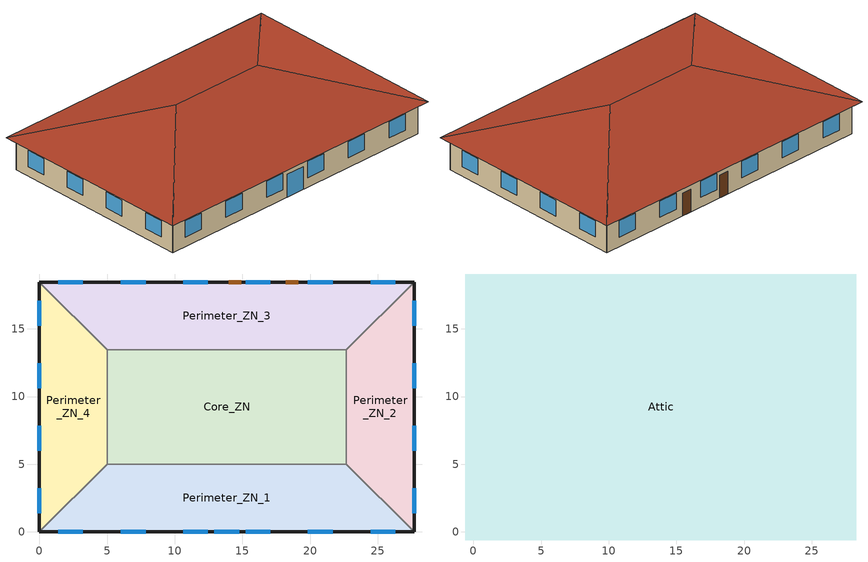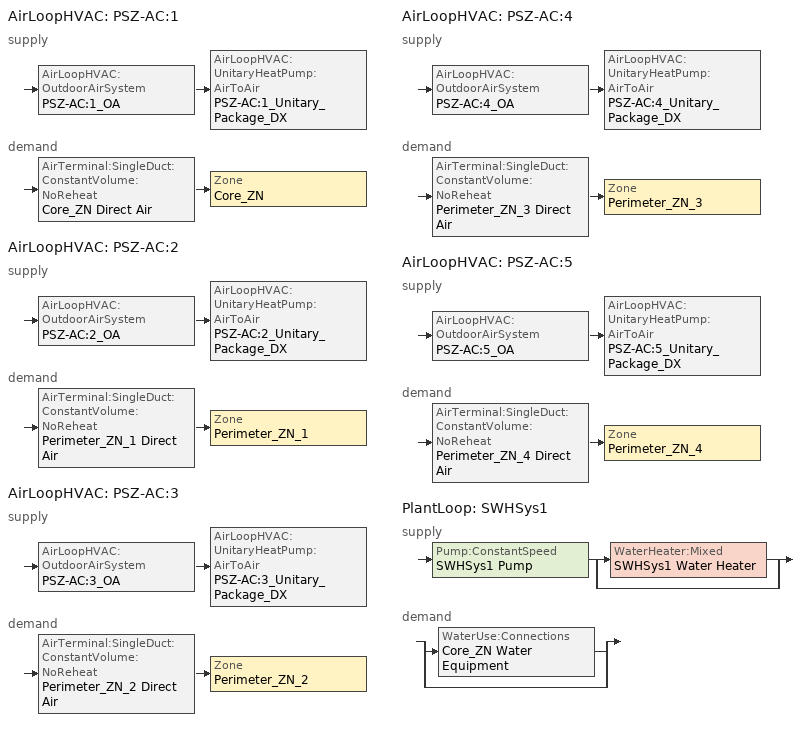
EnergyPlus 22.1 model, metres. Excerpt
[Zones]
Core_ZN
 floor adiabatic (Core_ZN_floor_Ffactor): 5,13.46 22.69,13.46 22.69,5 5,5 z0
 wall to Perimeter_ZN_1 (int_wall): 5,5 22.69,5 z0:3.05
 wall to Perimeter_ZN_2 (int_wall): 22.69,5 22.69,13.46 z0:3.05
 wall to Perimeter_ZN_3 (int_wall): 22.69,13.46 5,13.46 z0:3.05
 wall to Perimeter_ZN_4 (int_wall): 5,13.46 5,5 z0:3.05
Perimeter_ZN_1
 floor ground (Perimeter_ZN_1_floor_Ffactor): 27.69,0 0,0 5,5 22.69,5 z0
 wall outside (nonres_ext_wall_grd): 0,0 27.69,0 z0:3.05
 wall to Perimeter_ZN_4 (int_wall): 5,5 0,0 z0:3.05
 wall to Perimeter_ZN_2 (int_wall): 27.69,0 22.69,5 z0:3.05
 window (Window_U_0.363_SHGC_South_0.378): 1.39,0 3.22,0 / 6.01,0 7.84,0 / 10.62,0 12.45,0 / 15.24,0 17.07,0 / 19.85,0 21.68,0 / 24.47,0 26.3,0 z0.9:2.42; 12.93,0 14.76,0 z0:2.13
Perimeter_ZN_2
 floor ground (Perimeter_ZN_2_floor_Ffactor): 22.69,13.46 27.69,18.46 27.69,0 22.69,5 z0
 wall outside (nonres_ext_wall_grd): 27.69,0 27.69,18.46 z0:3.05
 wall to Perimeter_ZN_3 (int_wall): 27.69,18.46 22.69,13.46 z0:3.05
 window (Window_U_0.363_SHGC_East_0.378): 27.69,15.24 27.69,17.07 / 27.69,10.62 27.69,12.45 / 27.69,6.01 27.69,7.84 / 27.69,1.39 27.69,3.22 z0.9:2.42
Perimeter_ZN_3
 floor ground (Perimeter_ZN_3_floor_Ffactor): 5,13.46 0,18.46 27.69,18.46 22.69,13.46 z0
 wall outside (nonres_ext_wall_grd): 27.69,18.46 0,18.46 z0:3.05
 wall to Perimeter_ZN_4 (int_wall): 0,18.46 5,13.46 z0:3.05
 window (Window_U_0.363_SHGC_North_0.378): 26.3,18.46 24.47,18.46 / 21.68,18.46 19.85,18.46 / 17.07,18.46 15.24,18.46 / 12.45,18.46 10.62,18.46 / 7.84,18.46 6.01,18.46 / 3.22,18.46 1.39,18.46 z0.9:2.42
 door (Swinging Door_con): 14.91,18.46 14,18.46 / 19.13,18.46 18.22,18.46 z0:2.13
Perimeter_ZN_4
 floor ground (Perimeter_ZN_4_floor_Ffactor): 5,5 0,0 0,18.46 5,13.46 z0
 wall outside (nonres_ext_wall_grd): 0,18.46 0,0 z0:3.05
 window (Window_U_0.363_SHGC_West_0.378): 0,3.22 0,1.39 / 0,7.84 0,6.01 / 0,12.45 0,10.62 / 0,17.07 0,15.24 z0.9:2.42
Attic
 floor outside (ext_soffit_floor): -0.6,19.06 0,18.46 0,0 -0.6,-0.6 z3.05; 0,0 27.69,0 28.29,-0.6 -0.6,-0.6 z3.05; 28.29,19.06 28.29,-0.6 27.69,0 27.69,18.46 z3.05; -0.6,19.06 28.29,19.06 27.69,18.46 0,18.46 z3.05
 floor to Perimeter_ZN_1 (nonres_roof_floor): 0,0 5,5 22.69,5 27.69,0 z3.05
 floor to Perimeter_ZN_4 (nonres_roof_floor): 5,13.46 5,5 0,0 0,18.46 z3.05
 floor to Perimeter_ZN_2 (nonres_roof_floor): 22.69,5 22.69,13.46 27.69,18.46 27.69,0 z3.05
 floor to Core_ZN (nonres_roof_floor): 5,13.46 22.69,13.46 22.69,5 5,5 z3.05
 floor to Perimeter_ZN_3 (nonres_roof_floor): 0,18.46 27.69,18.46 22.69,13.46 5,13.46 z3.05
 roof outside (AtticRoofDeck): 28.29,19.06,3.05 -0.6,19.06,3.05 9.23,9.23,6.33 18.46,9.23,6.33; -0.6,19.06,3.05 -0.6,-0.6,3.05 9.23,9.23,6.33; 28.29,-0.6,3.05 28.29,19.06,3.05 18.46,9.23,6.33; -0.6,-0.6,3.05 28.29,-0.6,3.05 18.46,9.23,6.33 9.23,9.23,6.33
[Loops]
AirLoopHVAC 'PSZ-AC:1'
 supply: AirLoopHVAC:OutdoorAirSystem 'PSZ-AC:1_OA' > AirLoopHVAC:UnitaryHeatPump:AirToAir 'PSZ-AC:1_Unitary_Package_DX'
 demand: AirTerminal:SingleDuct:ConstantVolume:NoReheat 'Core_ZN Direct Air' > Zone 'Core_ZN'
AirLoopHVAC 'PSZ-AC:2'
 supply: AirLoopHVAC:OutdoorAirSystem 'PSZ-AC:2_OA' > AirLoopHVAC:UnitaryHeatPump:AirToAir 'PSZ-AC:2_Unitary_Package_DX'
 demand: AirTerminal:SingleDuct:ConstantVolume:NoReheat 'Perimeter_ZN_1 Direct Air' > Zone 'Perimeter_ZN_1'
AirLoopHVAC 'PSZ-AC:3'
 supply: AirLoopHVAC:OutdoorAirSystem 'PSZ-AC:3_OA' > AirLoopHVAC:UnitaryHeatPump:AirToAir 'PSZ-AC:3_Unitary_Package_DX'
 demand: AirTerminal:SingleDuct:ConstantVolume:NoReheat 'Perimeter_ZN_2 Direct Air' > Zone 'Perimeter_ZN_2'
AirLoopHVAC 'PSZ-AC:4'
 supply: AirLoopHVAC:OutdoorAirSystem 'PSZ-AC:4_OA' > AirLoopHVAC:UnitaryHeatPump:AirToAir 'PSZ-AC:4_Unitary_Package_DX'
 demand: AirTerminal:SingleDuct:ConstantVolume:NoReheat 'Perimeter_ZN_3 Direct Air' > Zone 'Perimeter_ZN_3'
AirLoopHVAC 'PSZ-AC:5'
 supply: AirLoopHVAC:OutdoorAirSystem 'PSZ-AC:5_OA' > AirLoopHVAC:UnitaryHeatPump:AirToAir 'PSZ-AC:5_Unitary_Package_DX'
 demand: AirTerminal:SingleDuct:ConstantVolume:NoReheat 'Perimeter_ZN_4 Direct Air' > Zone 'Perimeter_ZN_4'
PlantLoop 'SWHSys1'
 supply: Pump:ConstantSpeed 'SWHSys1 Pump' > split
  | WaterHeater:Mixed 'SWHSys1 Water Heater'
  | bypass
 demand: split
  | WaterUse:Connections 'Core_ZN Water Equipment'
  | bypass
[Building]
OfficeSmall: North Axis=0; Terrain=City; Loads Convergence Tolerance Value=0.04; Temperature Convergence Tolerance Value=0.2; Solar Distribution=FullExterior; Maximum Number of Warmup Days=25; Minimum Number of Warmup Days=6
[Site:Location]
Denver-Aurora-Buckley.AFB_CO_USA WMO=724695: Latitude=39.72; Longitude=-104.75; Time Zone=-7; Elevation=1726
[SizingPeriod:DesignDay] Day of Month=21; DryBulb Temperature Range Modifier Type=DefaultMultipliers; Humidity Condition Type=Wetbulb; Barometric Pressure=82237; Rain Indicator=No; Snow Indicator=No; Daylight Saving Time Indicator=No
Name | Month | Day Type | Maximum DryBulb Temperature | Daily DryBulb Temperature Range | Wetbulb or DewPoint at Maximum DryBulb | Wind Speed | Wind Direction | Solar Model Indicator | Sky Clearness | ASHRAE Clear Sky Optical Depth for Beam Irradiance taub | ASHRAE Clear Sky Optical Depth for Diffuse Irradiance taud
Denver-Aurora-Buckley.AFB_CO_USA Ann Htg 99.6% Condns DB | 12 | WinterDesignDay | -17.9 | 0 | -17.9 | 2.5 | 180 | ASHRAEClearSky | 0
Denver-Aurora-Buckley.AFB_CO_USA Ann Clg .4% Condns DB=>MWB | 7 | SummerDesignDay | 33.9 | 14.8 | 15 | 3.6 | 30 | ASHRAETau |  | 0.423 | 2.02
[Site:GroundTemperature:FCfactorMethod]
January Ground Temperature=7.1; February Ground Temperature=3; March Ground Temperature=-1; April Ground Temperature=0.8; May Ground Temperature=-0.2; June Ground Temperature=4.8; July Ground Temperature=6.1; August Ground Temperature=13.7; September Ground Temperature=22.2; October Ground Temperature=22.7; November Ground Temperature=21.7; December Ground Temperature=18.5
[Site:WaterMainsTemperature]
Calculation Method=Correlation; Annual Average Outdoor Air Temperature=9.95; Maximum Difference In Monthly Average Outdoor Air Temperatures=23.7
[Material]
Name | Roughness | Thickness | Conductivity | Density | Specific Heat | Thermal Absorptance | Solar Absorptance | Visible Absorptance
Std Wood 6inch | MediumSmooth | 0.15 | 0.12 | 540 | 1210 | 0.9 | 0.7 | 0.7
F07 25mm stucco | Smooth | 0.0254 | 0.72 | 1856 | 840 | 0.9 | 0.7 | 0.7
F12 Asphalt shingles | VeryRough | 0.0032 | 0.04 | 1120 | 1260 | 0.9 | 0.7
G01 13mm gypsum board | Smooth | 0.0127 | 0.16 | 800 | 1090 | 0.9 | 0.7 | 0.5
G01 16mm gypsum board | MediumSmooth | 0.0159 | 0.16 | 800 | 1090
G02 16mm plywood | Smooth | 0.0159 | 0.12 | 544 | 1210
[Material:NoMass] Thermal Absorptance=0.9; Solar Absorptance=0.7; Visible Absorptance=0.7
Name | Roughness | Thermal Resistance
Opaque Door panel_con | MediumRough | 0.475973
Nonres_Roof_Insulation | MediumSmooth | 8.09839
Nonres_Exterior_Wall_Insulation_grd | MediumSmooth | 2.00451
[WindowMaterial:SimpleGlazingSystem] UFactor=2.06121; Solar Heat Gain Coefficient=0.378; Visible Transmittance=0.4158
Glazing Layer East; Glazing Layer South; Glazing Layer West; Glazing Layer North
[Construction]
Swinging Door_con: Opaque Door panel_con
InteriorFurnishings: Std Wood 6inch
AtticRoofDeck: F12 Asphalt shingles, G02 16mm plywood
int_wall: G01 13mm gypsum board, G01 13mm gypsum board
ext_soffit_floor: G02 16mm plywood
nonres_roof_floor: G01 16mm gypsum board, Nonres_Roof_Insulation
nonres_ext_wall_grd: F07 25mm stucco, G01 16mm gypsum board, Nonres_Exterior_Wall_Insulation_grd, G01 16mm gypsum board
Window_U_0.363_SHGC_East_0.378: Glazing Layer East
Window_U_0.363_SHGC_South_0.378: Glazing Layer South
Window_U_0.363_SHGC_West_0.378: Glazing Layer West
Window_U_0.363_SHGC_North_0.378: Glazing Layer North
[Construction:FfactorGroundFloor] FFactor=0.90012
Name | Area | PerimeterExposed
Core_ZN_floor_Ffactor | 149.657 | 0
Perimeter_ZN_1_floor_Ffactor; Perimeter_ZN_3_floor_Ffactor | 113.45 | 27.69
Perimeter_ZN_2_floor_Ffactor; Perimeter_ZN_4_floor_Ffactor | 67.3 | 18.46
[Zone] Type=1; Multiplier=1; Ceiling Height=autocalculate; Volume=autocalculate; Floor Area=autocalculate
Name | Part of Total Floor Area
Core_ZN; Perimeter_ZN_1; Perimeter_ZN_2; Perimeter_ZN_3; Perimeter_ZN_4 | Yes
Attic | No
[InternalMass] Construction=InteriorFurnishings
Name | Zone or ZoneList | Surface Area
Core_ZN_InternalMass_1 | Core_ZN | 299.3148
Perimeter_ZN_1_InternalMass_1 | Perimeter_ZN_1 | 226.9
Perimeter_ZN_2_InternalMass_1 | Perimeter_ZN_2 | 134.6
Perimeter_ZN_3_InternalMass_1 | Perimeter_ZN_3 | 226.9
Perimeter_ZN_4_InternalMass_1 | Perimeter_ZN_4 | 134.6
[People] Number of People Calculation Method=Area/Person; Floor Area per Person=18.5806; Fraction Radiant=0.3; Sensible Heat Fraction=AUTOCALCULATE; Activity Level Schedule=ACTIVITY_SCH; Enable ASHRAE 55 Comfort Warnings=No; Mean Radiant Temperature Calculation Type=ZoneAveraged
Name | Zone or ZoneList or Space or SpaceList | Number of People Schedule
Core_ZN | Core_ZN | BLDG_OCC_SCH_wo_SB
Perimeter_ZN_1 | Perimeter_ZN_1 | BLDG_OCC_SCH_wo_SB
Perimeter_ZN_2 | Perimeter_ZN_2 | BLDG_OCC_SCH_w_SB
Perimeter_ZN_3 | Perimeter_ZN_3 | BLDG_OCC_SCH_wo_SB
Perimeter_ZN_4 | Perimeter_ZN_4 | BLDG_OCC_SCH_wo_SB
[Lights] Schedule=ltg_sch_office; Design Level Calculation Method=Watts/Area; Watts per Zone Floor Area=6.181254; Return Air Fraction=0; Fraction Radiant=0.7; Fraction Visible=0.2; Fraction Replaceable=1; EndUse Subcategory=LightsWired; Return Air Fraction Calculated from Plenum Temperature=No
Name | Zone or ZoneList or Space or SpaceList
Core_ZN_Lights | Core_ZN
Perimeter_ZN_1_Lights | Perimeter_ZN_1
Perimeter_ZN_2_Lights | Perimeter_ZN_2
Perimeter_ZN_3_Lights | Perimeter_ZN_3
Perimeter_ZN_4_Lights | Perimeter_ZN_4
[ElectricEquipment] Schedule=BLDG_EQUIP_SCH; Design Level Calculation Method=Watts/Area; Watts per Zone Floor Area=6.78; EndUse Subcategory=MiscPlug
Name | Zone or ZoneList or Space or SpaceList
Core_ZN_MiscPlug_Equip | Core_ZN
Perimeter_ZN_1_MiscPlug_Equip | Perimeter_ZN_1
Perimeter_ZN_2_MiscPlug_Equip | Perimeter_ZN_2
Perimeter_ZN_3_MiscPlug_Equip | Perimeter_ZN_3
Perimeter_ZN_4_MiscPlug_Equip | Perimeter_ZN_4
[Daylighting:Controls] Daylighting Method=SplitFlux; Availability Schedule=DaylightAvailSch; Lighting Control Type=Continuousoff; Minimum Input Power Fraction for Continuous or ContinuousOff Dimming Control=0.2; Minimum Light Output Fraction for Continuous or ContinuousOff Dimming Control=0.2; Number of Stepped Control Steps=3; Probability Lighting will be Reset When Needed in Manual Stepped Control=1; Maximum Allowable Discomfort Glare Index=22; Fraction of Lights Controlled by Reference Point 1=0.2399; Illuminance Setpoint at Reference Point 1=377; Fraction of Lights Controlled by Reference Point 2=0.0302; Illuminance Setpoint at Reference Point 2=377
Name | Zone or Space | Glare Calculation Daylighting Reference Point | Glare Calculation Azimuth Angle of View Direction Clockwise from Zone yAxis | Daylighting Reference Point 1 | Daylighting Reference Point 2
Perimeter_ZN_1_DaylCtrl | Perimeter_ZN_1 | Perimeter_ZN_1_DaylRefPt1 | 180 | Perimeter_ZN_1_DaylRefPt1 | Perimeter_ZN_1_DaylRefPt2
Perimeter_ZN_2_DaylCtrl | Perimeter_ZN_2 | Perimeter_ZN_2_DaylRefPt1 | 90 | Perimeter_ZN_2_DaylRefPt1 | Perimeter_ZN_2_DaylRefPt2
Perimeter_ZN_3_DaylCtrl | Perimeter_ZN_3 | Perimeter_ZN_3_DaylRefPt1 | 0 | Perimeter_ZN_3_DaylRefPt1 | Perimeter_ZN_3_DaylRefPt2
Perimeter_ZN_4_DaylCtrl | Perimeter_ZN_4 | Perimeter_ZN_4_DaylRefPt1 | 270 | Perimeter_ZN_4_DaylRefPt1 | Perimeter_ZN_4_DaylRefPt2
[ZoneInfiltration:DesignFlowRate] Temperature Term Coefficient=0; Velocity Squared Term Coefficient=0
Name | Zone or ZoneList | Schedule | Design Flow Rate Calculation Method | Design Flow Rate | Flow per Exterior Surface Area | Constant Term Coefficient | Velocity Term Coefficient
Perimeter_ZN_1_Infiltration | Perimeter_ZN_1 | INFIL_QUARTER_ON_SCH | Flow/ExteriorWallArea | 0 | 0.00019935 | 0 | 0.224
Perimeter_ZN_1_Door_Infiltration | Perimeter_ZN_1 | INFIL_Door_Opening_SCH | Flow/Zone | 0.0764554 |  | 1 | 0
Perimeter_ZN_2_Infiltration | Perimeter_ZN_2 | INFIL_QUARTER_ON_SCH | Flow/ExteriorWallArea | 0 | 0.00019935 | 0 | 0.224
Perimeter_ZN_3_Infiltration | Perimeter_ZN_3 | INFIL_QUARTER_ON_SCH | Flow/ExteriorWallArea | 0 | 0.00019935 | 0 | 0.224
Perimeter_ZN_4_Infiltration | Perimeter_ZN_4 | INFIL_QUARTER_ON_SCH | Flow/ExteriorWallArea | 0 | 0.00019935 | 0 | 0.224
Attic_Infiltration | Attic | ALWAYS_ON | Flow/Zone | 0.2001 |  | 1 | 0
[Exterior:Lights] Control Option=AstronomicalClock; EndUse Subcategory=General
Name | Schedule | Design Level
Exterior_Lights_a | Exterior_lighting_schedule_a | 88.49
Exterior_Lights_b | Exterior_lighting_schedule_b_2016 | 144.07
Exterior_Lights_c | Exterior_lighting_schedule_c_2016 | 514.92
[DesignSpecification:OutdoorAir] Outdoor Air Method=Flow/Area; Outdoor Air Flow per Zone Floor Area=0.0004318
SZ DSOA Core_ZN; SZ DSOA Perimeter_ZN_1; SZ DSOA Perimeter_ZN_2; SZ DSOA Perimeter_ZN_3; SZ DSOA Perimeter_ZN_4
[DesignSpecification:ZoneAirDistribution]
CM DSZAD Building: Zone Air Distribution Effectiveness in Cooling Mode=1; Zone Air Distribution Effectiveness in Heating Mode=1
[Sizing:Zone] Zone Cooling Design Supply Air Temperature Input Method=SupplyAirTemperature; Zone Cooling Design Supply Air Temperature=12.8; Zone Heating Design Supply Air Temperature Input Method=SupplyAirTemperature; Zone Heating Design Supply Air Temperature=40; Zone Cooling Design Supply Air Humidity Ratio=0.0085; Zone Heating Design Supply Air Humidity Ratio=0.008; Cooling Design Air Flow Method=DesignDay; Cooling Design Air Flow Rate=0; Cooling Minimum Air Flow Fraction=0; Heating Design Air Flow Method=DesignDay; Heating Design Air Flow Rate=0
Name | Design Specification Outdoor Air Object
Core_ZN | SZ DSOA Core_ZN
Perimeter_ZN_1 | SZ DSOA Perimeter_ZN_1
Perimeter_ZN_2 | SZ DSOA Perimeter_ZN_2
Perimeter_ZN_3 | SZ DSOA Perimeter_ZN_3
Perimeter_ZN_4 | SZ DSOA Perimeter_ZN_4
[Sizing:System] Type of Load to Size On=Sensible; Design Outdoor Air Flow Rate=AUTOSIZE; Central Heating Maximum System Air Flow Ratio=1; Preheat Design Temperature=7; Preheat Design Humidity Ratio=0.008; Precool Design Temperature=12.8; Precool Design Humidity Ratio=0.008; Central Cooling Design Supply Air Temperature=12.8; Central Heating Design Supply Air Temperature=40; Type of Zone Sum to Use=NonCoincident; 100 Outdoor Air in Cooling=No; 100 Outdoor Air in Heating=No; Central Cooling Design Supply Air Humidity Ratio=0.0085; Central Heating Design Supply Air Humidity Ratio=0.008; Cooling Supply Air Flow Rate Method=DesignDay; Cooling Supply Air Flow Rate=0; Heating Supply Air Flow Rate Method=DesignDay; Heating Supply Air Flow Rate=0; System Outdoor Air Method=ZoneSum; Zone Maximum Outdoor Air Fraction=1; Cooling Design Capacity Method=CoolingDesignCapacity; Cooling Design Capacity=autosize; Heating Design Capacity Method=HeatingDesignCapacity; Heating Design Capacity=autosize; Central Cooling Capacity Control Method=OnOff
PSZ-AC:1; PSZ-AC:2; PSZ-AC:3; PSZ-AC:4; PSZ-AC:5
[Sizing:Plant]
SWHSys1: Loop Type=Heating; Design Loop Exit Temperature=48.89; Loop Design Temperature Difference=5
[ZoneControl:Thermostat] Control Type Schedule=Dual Zone Control Type Sched
Name | Zone or ZoneList | Control 1
Core_ZN Thermostat | Core_ZN | Core_ZN Dual SP Control
Perimeter_ZN_1 Thermostat | Perimeter_ZN_1 | Perimeter_ZN_1 Dual SP Control
Perimeter_ZN_2 Thermostat | Perimeter_ZN_2 | Perimeter_ZN_2 Dual SP Control
Perimeter_ZN_3 Thermostat | Perimeter_ZN_3 | Perimeter_ZN_3 Dual SP Control
Perimeter_ZN_4 Thermostat | Perimeter_ZN_4 | Perimeter_ZN_4 Dual SP Control
[ThermostatSetpoint:DualSetpoint]
Name | Heating Setpoint Temperature Schedule | Cooling Setpoint Temperature Schedule
Core_ZN Dual SP Control; Perimeter_ZN_1 Dual SP Control; Perimeter_ZN_3 Dual SP Control; Perimeter_ZN_4 Dual SP Control | HTGSETP_SCH_NO_OPTIMUM | CLGSETP_SCH_NO_OPTIMUM
Perimeter_ZN_2 Dual SP Control | HTGSETP_SCH_NO_OPTIMUM_w_SB | CLGSETP_SCH_NO_OPTIMUM_w_SB
[AirTerminal:SingleDuct:ConstantVolume:NoReheat] Availability Schedule=Always_On; Maximum Air Flow Rate=AUTOSIZE
Core_ZN Direct Air; Perimeter_ZN_1 Direct Air; Perimeter_ZN_2 Direct Air; Perimeter_ZN_3 Direct Air; Perimeter_ZN_4 Direct Air
[Zone equipment]
Core_ZN: Core_ZN Direct Air
Perimeter_ZN_1: Perimeter_ZN_1 Direct Air
Perimeter_ZN_2: Perimeter_ZN_2 Direct Air
Perimeter_ZN_3: Perimeter_ZN_3 Direct Air
Perimeter_ZN_4: Perimeter_ZN_4 Direct Air
[Fan:OnOff] Availability Schedule=HVACOperationSchd; Fan Total Efficiency=0.55575; Pressure Rise=622.5; Maximum Flow Rate=autosize; Motor Efficiency=0.855; Motor In Airstream Fraction=1; EndUse Subcategory=General
PSZ-AC:1 Fan; PSZ-AC:2 Fan; PSZ-AC:3 Fan; PSZ-AC:4 Fan; PSZ-AC:5 Fan
[Coil:Cooling:DX:SingleSpeed] Availability Schedule=Always_On; Gross Rated Total Cooling Capacity=AUTOSIZE; Gross Rated Sensible Heat Ratio=AUTOSIZE; Gross Rated Cooling COP=4.32299; Rated Air Flow Rate=AUTOSIZE; Total Cooling Capacity Function of Temperature Curve=SmDXalt_CapFT; Total Cooling Capacity Function of Flow Fraction Curve=SmDXalt_CapFF; Energy Input Ratio Function of Temperature Curve=SmDXalt_EIRFT; Energy Input Ratio Function of Flow Fraction Curve=SmDXalt_EIRFF; Part Load Fraction Correlation Curve=SmDXalt_PLR
PSZ-AC:1 HP Cooling Coil; PSZ-AC:2 HP Cooling Coil; PSZ-AC:3 HP Cooling Coil; PSZ-AC:4 HP Cooling Coil; PSZ-AC:5 HP Cooling Coil
[Coil:Heating:Fuel] Availability Schedule=Always_On; Fuel Type=NaturalGas; Burner Efficiency=0.84; Nominal Capacity=autosize
PSZ-AC:1_SuppHeatCoil; PSZ-AC:2_SuppHeatCoil; PSZ-AC:3_SuppHeatCoil; PSZ-AC:4_SuppHeatCoil; PSZ-AC:5_SuppHeatCoil
[Coil:Heating:DX:SingleSpeed] Availability Schedule=Always_On; Gross Rated Heating Capacity=AUTOSIZE; Gross Rated Heating COP=3.52716; Rated Air Flow Rate=AUTOSIZE; Heating Capacity Function of Temperature Curve=HPACHeatCapFT; Heating Capacity Function of Flow Fraction Curve=HPACHeatCapFF; Energy Input Ratio Function of Temperature Curve=HPACHeatEIRFT; Energy Input Ratio Function of Flow Fraction Curve=HPACHeatEIRFF; Part Load Fraction Correlation Curve=HPACHeatPLFFPLR; Defrost Energy Input Ratio Function of Temperature Curve=HPACDefrostCAPFT; Minimum Outdoor DryBulb Temperature for Compressor Operation=-12.2; Maximum Outdoor DryBulb Temperature for Defrost Operation=1.67; Crankcase Heater Capacity=50; Maximum Outdoor DryBulb Temperature for Crankcase Heater Operation=4.4; Defrost Strategy=ReverseCycle; Defrost Control=OnDemand; Resistive Defrost Heater Capacity=AUTOSIZE
PSZ-AC:1 Heating Coil; PSZ-AC:2 Heating Coil; PSZ-AC:3 Heating Coil; PSZ-AC:4 Heating Coil; PSZ-AC:5 Heating Coil
[AirLoopHVAC:UnitaryHeatPump:AirToAir] Availability Schedule=Always_On; Cooling Supply Air Flow Rate=AUTOSIZE; Heating Supply Air Flow Rate=AUTOSIZE; No Load Supply Air Flow Rate=AUTOSIZE; Maximum Supply Air Temperature from Supplemental Heater=AUTOSIZE; Maximum Outdoor DryBulb Temperature for Supplemental Heater Operation=4.44; Fan Placement=BlowThrough
Name | Controlling Zone or Thermostat Location | Supply Air Fan | Heating Coil | Cooling Coil | Supplemental Heating Coil | Supply Air Fan Operating Mode Schedule
PSZ-AC:1_Unitary_Package_DX | Core_ZN | PSZ-AC:1 Fan | PSZ-AC:1 Heating Coil | PSZ-AC:1 HP Cooling Coil | PSZ-AC:1_SuppHeatCoil | HVACOperationSchd
PSZ-AC:2_Unitary_Package_DX | Perimeter_ZN_1 | PSZ-AC:2 Fan | PSZ-AC:2 Heating Coil | PSZ-AC:2 HP Cooling Coil | PSZ-AC:2_SuppHeatCoil | HVACOperationSchd
PSZ-AC:3_Unitary_Package_DX | Perimeter_ZN_2 | PSZ-AC:3 Fan | PSZ-AC:3 Heating Coil | PSZ-AC:3 HP Cooling Coil | PSZ-AC:3_SuppHeatCoil | HVACOperationSchd_w_SB
PSZ-AC:4_Unitary_Package_DX | Perimeter_ZN_3 | PSZ-AC:4 Fan | PSZ-AC:4 Heating Coil | PSZ-AC:4 HP Cooling Coil | PSZ-AC:4_SuppHeatCoil | HVACOperationSchd
PSZ-AC:5_Unitary_Package_DX | Perimeter_ZN_4 | PSZ-AC:5 Fan | PSZ-AC:5 Heating Coil | PSZ-AC:5 HP Cooling Coil | PSZ-AC:5_SuppHeatCoil | HVACOperationSchd
[Controller:OutdoorAir] Minimum Outdoor Air Flow Rate=AUTOSIZE; Maximum Outdoor Air Flow Rate=AUTOSIZE; Economizer Control Type=NoEconomizer; Economizer Control Action Type=ModulateFlow; Economizer Maximum Limit DryBulb Temperature=28; Economizer Maximum Limit Enthalpy=64000; Lockout Type=LockoutWithHeating; Minimum Limit Type=FixedMinimum; Minimum Outdoor Air Schedule=MinOA_MotorizedDamper_Sched
PSZ-AC:1_OA_Controller; PSZ-AC:2_OA_Controller; PSZ-AC:3_OA_Controller; PSZ-AC:4_OA_Controller; PSZ-AC:5_OA_Controller
[Controller:MechanicalVentilation] Availability Schedule=MinOA_MotorizedDamper_Sched; Demand Controlled Ventilation=No; System Outdoor Air Method=ZoneSum; Design Specification Zone Air Distribution Object Name 1=CM DSZAD Building
Name | Zone or ZoneList 1 | Design Specification Outdoor Air Object Name 1
Core_ZN_DCV | Core_ZN | SZ DSOA Core_ZN
Perimeter_ZN_1_DCV | Perimeter_ZN_1 | SZ DSOA Perimeter_ZN_1
Perimeter_ZN_2_DCV | Perimeter_ZN_2 | SZ DSOA Perimeter_ZN_2
Perimeter_ZN_3_DCV | Perimeter_ZN_3 | SZ DSOA Perimeter_ZN_3
Perimeter_ZN_4_DCV | Perimeter_ZN_4 | SZ DSOA Perimeter_ZN_4
[AirLoopHVAC] Design Supply Air Flow Rate=AUTOSIZE
PSZ-AC:1; PSZ-AC:2; PSZ-AC:3; PSZ-AC:4; PSZ-AC:5
[Pump:ConstantSpeed]
SWHSys1 Pump: Design Flow Rate=autosize; Design Pump Head=0.001; Design Power Consumption=AUTOSIZE; Motor Efficiency=0.3; Fraction of Motor Inefficiencies to Fluid Stream=0; Pump Control Type=Intermittent
[WaterHeater:Mixed]
SWHSys1 Water Heater: Tank Volume=0.1514; Setpoint Temperature Schedule=SHWSys1 Water Heater Setpoint Temperature Schedule; Deadband Temperature Difference=2; Maximum Temperature Limit=82.2222; Heater Control Type=Cycle; Heater Maximum Capacity=11722.84; Heater Fuel Type=ELECTRICITY; Heater Thermal Efficiency=1; Off Cycle Parasitic Fuel Consumption Rate=571; Off Cycle Parasitic Fuel Type=ELECTRICITY; Off Cycle Parasitic Heat Fraction to Tank=0; On Cycle Parasitic Fuel Consumption Rate=571; On Cycle Parasitic Fuel Type=ELECTRICITY; Ambient Temperature Indicator=zone; Ambient Temperature Zone=CORE_ZN; Off Cycle Loss Coefficient to Ambient Temperature=1.20598; On Cycle Loss Coefficient to Ambient Temperature=1.20598; Peak Use Flow Rate=4.048e-06; Use Flow Rate Fraction Schedule=BLDG_SWH_SCH
[PlantLoop]
SWHSys1: Fluid Type=WATER; Plant Equipment Operation Scheme=SWHSys1 Loop Operation Scheme List; Maximum Loop Temperature=48.89; Minimum Loop Temperature=10; Maximum Loop Flow Rate=AUTOSIZE; Minimum Loop Flow Rate=0; Plant Loop Volume=AUTOSIZE; Load Distribution Scheme=Optimal
[PlantEquipmentList]
SWHSys1 Equipment List: SWHSys1 Water Heater
[PlantEquipmentOperation:HeatingLoad]
SWHSys1 Operation Scheme: Load Range 1 Lower Limit=0; Load Range 1 Upper Limit=1000000000000000; Range 1 Equipment List=SWHSys1 Equipment List
[PlantEquipmentOperationSchemes]
SWHSys1 Loop Operation Scheme List: Control Scheme 1=SWHSys1 Operation Scheme; Control Scheme 1 Schedule=PlantOnSched
[EnergyManagementSystem:Sensor]
Name | OutputVariable or OutputMeter Index Key | OutputVariable or OutputMeter
ActualOccupancy | Binary Occupancy | Schedule Value
Core_ZN_LSr | Core_ZN | Zone Lights Electricity Rate
Core_ZN_Occ_Sensor | Core_ZN | People Occupant Count
Perimeter_ZN_1_LSr | Perimeter_ZN_1 | Zone Lights Electricity Rate
Perimeter_ZN_1_Occ_Sensor | Perimeter_ZN_1 | People Occupant Count
Perimeter_ZN_2_LSr | Perimeter_ZN_2 | Zone Lights Electricity Rate
Perimeter_ZN_2_Occ_Sensor | Perimeter_ZN_2 | People Occupant Count
Perimeter_ZN_3_LSr | Perimeter_ZN_3 | Zone Lights Electricity Rate
Perimeter_ZN_3_Occ_Sensor | Perimeter_ZN_3 | People Occupant Count
Perimeter_ZN_4_LSr | Perimeter_ZN_4 | Zone Lights Electricity Rate
Perimeter_ZN_4_Occ_Sensor | Perimeter_ZN_4 | People Occupant Count
[EnergyManagementSystem:Actuator] Actuated Component Type=Lights; Actuated Component Control Type=Electricity Rate
Name | Actuated Component Unique
Core_ZN_Light_Actuator | Core_ZN_lights
Perimeter_ZN_1_Light_Actuator | Perimeter_ZN_1_lights
Perimeter_ZN_2_Light_Actuator | Perimeter_ZN_2_lights
Perimeter_ZN_3_Light_Actuator | Perimeter_ZN_3_lights
Perimeter_ZN_4_Light_Actuator | Perimeter_ZN_4_lights
[EnergyManagementSystem:ProgramCallingManager]
SET_Core_ZN_Light_EMS_Program_Prog_Manager: BeginTimestepBeforePredictor; SET_Core_ZN_Light_EMS_Program
SET_Perimeter_ZN_1_Light_EMS_Program_Prog_Manager: BeginTimestepBeforePredictor; SET_Perimeter_ZN_1_Light_EMS_Program
SET_Perimeter_ZN_2_Light_EMS_Program_Prog_Manager: BeginTimestepBeforePredictor; SET_Perimeter_ZN_2_Light_EMS_Program
SET_Perimeter_ZN_3_Light_EMS_Program_Prog_Manager: BeginTimestepBeforePredictor; SET_Perimeter_ZN_3_Light_EMS_Program
SET_Perimeter_ZN_4_Light_EMS_Program_Prog_Manager: BeginTimestepBeforePredictor; SET_Perimeter_ZN_4_Light_EMS_Program
[EnergyManagementSystem:Program]
SET_Core_ZN_Light_EMS_Program: SET Core_ZN_LSr_IP=0.093*Core_ZN_LSr/Core_ZN_Area; IF (Core_ZN_Occ_Sensor <= 0) && (Core_ZN_LSr_IP >= 0.02); SET Core_ZN_Light_Actuator = 0.02*Core_ZN_Area/0.09290304; ELSE; SET Core_ZN_Light_Actuator = NULL; ENDIF
SET_Perimeter_ZN_1_Light_EMS_Program: SET Perimeter_ZN_1_LSr_IP=0.093*Perimeter_ZN_1_LSr/Perimeter_ZN_1_Area; IF (Perimeter_ZN_1_Occ_Sensor <= 0) && (Perimeter_ZN_1_LSr_IP >= 0.02); SET Perimeter_ZN_1_Light_Actuator = 0.02*Perimeter_ZN_1_Area/0.09290304; ELSE; SET Perimeter_ZN_1_Light_Actuator = NULL; ENDIF
SET_Perimeter_ZN_2_Light_EMS_Program: SET Perimeter_ZN_2_LSr_IP=0.093*Perimeter_ZN_2_LSr/Perimeter_ZN_2_Area; IF (Perimeter_ZN_2_Occ_Sensor <= 0) && (Perimeter_ZN_2_LSr_IP >= 0.02); IF (ActualOccupancy <= 0); SET Perimeter_ZN_2_Light_Actuator = 0.02*Perimeter_ZN_2_Area/0.09290304; ELSE; SET Perimeter_ZN_2_Light_Actuator = NULL; ENDIF; ELSE; SET Perimeter_ZN_2_Light_Actuator = NULL; ENDIF
SET_Perimeter_ZN_3_Light_EMS_Program: SET Perimeter_ZN_3_LSr_IP=0.093*Perimeter_ZN_3_LSr/Perimeter_ZN_3_Area; IF (Perimeter_ZN_3_Occ_Sensor <= 0) && (Perimeter_ZN_3_LSr_IP >= 0.02); SET Perimeter_ZN_3_Light_Actuator = 0.02*Perimeter_ZN_3_Area/0.09290304; ELSE; SET Perimeter_ZN_3_Light_Actuator = NULL; ENDIF
SET_Perimeter_ZN_4_Light_EMS_Program: SET Perimeter_ZN_4_LSr_IP=0.093*Perimeter_ZN_4_LSr/Perimeter_ZN_4_Area; IF (Perimeter_ZN_4_Occ_Sensor <= 0) && (Perimeter_ZN_4_LSr_IP >= 0.02); SET Perimeter_ZN_4_Light_Actuator = 0.02*Perimeter_ZN_4_Area/0.09290304; ELSE; SET Perimeter_ZN_4_Light_Actuator = NULL; ENDIF
[EnergyManagementSystem:InternalVariable] Internal Data Type=Zone Floor Area
Name | Internal Data Index Key
Core_ZN_Area | Core_ZN
Perimeter_ZN_1_Area | Perimeter_ZN_1
Perimeter_ZN_2_Area | Perimeter_ZN_2
Perimeter_ZN_3_Area | Perimeter_ZN_3
Perimeter_ZN_4_Area | Perimeter_ZN_4
[AvailabilityManager:NightCycle] Applicability Schedule=Always_On; Fan Schedule=HVACOperationSchd; Control Type=CycleOnAny; Thermostat Tolerance=1; Cycling Run Time Control Type=FixedRunTime; Cycling Run Time=1800
PSZ-AC:1 Availability Manager; PSZ-AC:2 Availability Manager; PSZ-AC:3 Availability Manager; PSZ-AC:4 Availability Manager; PSZ-AC:5 Availability Manager
[SetpointManager:Scheduled]
SWHSys1 Loop Setpoint Manager: Control Variable=Temperature; Schedule=SHWSys1-Loop-Temp-Schedule; Setpoint Node or NodeList=SWHSys1 Supply Outlet Node
[SetpointManager:SingleZone:Heating] Control Variable=Temperature; Minimum Supply Air Temperature=12.8; Maximum Supply Air Temperature=40
Name | Control Zone | Setpoint Node or NodeList
SupAirTemp MngrCore_ZN - Htg | Core_ZN | PSZ-AC:1 Supply Equipment Outlet Node
SupAirTemp MngrPerimeter_ZN_1 - Htg | Perimeter_ZN_1 | PSZ-AC:2 Supply Equipment Outlet Node
SupAirTemp MngrPerimeter_ZN_2 - Htg | Perimeter_ZN_2 | PSZ-AC:3 Supply Equipment Outlet Node
SupAirTemp MngrPerimeter_ZN_3 - Htg | Perimeter_ZN_3 | PSZ-AC:4 Supply Equipment Outlet Node
SupAirTemp MngrPerimeter_ZN_4 - Htg | Perimeter_ZN_4 | PSZ-AC:5 Supply Equipment Outlet Node
[SetpointManager:SingleZone:Cooling] Control Variable=Temperature; Minimum Supply Air Temperature=12.8; Maximum Supply Air Temperature=40
Name | Control Zone | Setpoint Node or NodeList
SupAirTemp MngrCore_ZN - Clg | Core_ZN | PSZ-AC:1 Zone Equipment Inlet Node
SupAirTemp MngrPerimeter_ZN_1 - Clg | Perimeter_ZN_1 | PSZ-AC:2 Zone Equipment Inlet Node
SupAirTemp MngrPerimeter_ZN_2 - Clg | Perimeter_ZN_2 | PSZ-AC:3 Zone Equipment Inlet Node
SupAirTemp MngrPerimeter_ZN_3 - Clg | Perimeter_ZN_3 | PSZ-AC:4 Zone Equipment Inlet Node
SupAirTemp MngrPerimeter_ZN_4 - Clg | Perimeter_ZN_4 | PSZ-AC:5 Zone Equipment Inlet Node
[SetpointManager:MixedAir] Control Variable=Temperature
Name | Setpoint Node or NodeList
PSZ-AC:1_OAMixed Air Temp Manager | PSZ-AC:1 Mixed Air Outlet
PSZ-AC:2_OAMixed Air Temp Manager | PSZ-AC:2 Mixed Air Outlet
PSZ-AC:3_OAMixed Air Temp Manager | PSZ-AC:3 Mixed Air Outlet
PSZ-AC:4_OAMixed Air Temp Manager | PSZ-AC:4 Mixed Air Outlet
PSZ-AC:5_OAMixed Air Temp Manager | PSZ-AC:5 Mixed Air Outlet
[Generator:PVWatts]
PV_module: PVWatts Version=5; DC System Capacity=550; Module Type=Premium; Array Type=FixedOpenRack; System Losses=0.113; Array Geometry Type=TiltAzimuth; Tilt Angle=0; Azimuth Angle=180
[ElectricLoadCenter:Inverter:PVWatts]
PV_Inverter: DC to AC Size Ratio=1.2; Inverter Efficiency=0.96
[ElectricLoadCenter:Generators]
PV_Generator: Generator 1=PV_module; Generator 1 Rated Electric Power Output=550; Generator 1 Availability Schedule=PV_SCH
[ElectricLoadCenter:Distribution]
Generator: Generator List=PV_Generator; Generator Operation Scheme Type=Baseload; Electrical Buss Type=DirectCurrentWithInverter; Inverter=PV_Inverter
[WaterUse:Equipment]
Core_ZN Water Equipment: EndUse Subcategory=WaterUse; Peak Flow Rate=4.048e-06; Flow Rate Fraction Schedule=BLDG_SWH_SCH; Target Temperature Schedule=Core_ZN Water Equipment Temp Sched; Hot Water Supply Temperature Schedule=Core_ZN Water Equipment Hot Supply Temp Sched; Zone=Core_ZN; Sensible Fraction Schedule=Core_ZN Water Equipment Sensible fract sched; Latent Fraction Schedule=Core_ZN Water Equipment Latent fract sched
[WaterUse:Connections]
Core_ZN Water Equipment: Water Use Equipment 1=Core_ZN Water Equipment
[Schedule:Compact]
PV_SCH; ALWAYS_ON; PlantOnSched: Through: 12/31, For: AllDays, Until: 24:00, 1
BLDG_EQUIP_SCH: Through: 12/31, For: WeekDays, Until: 6:00, 0.409478, Until: 8:00, 0.479753, Until: 12:00, 0.959505, Until: 13:00, 0.901935, Until: 17:00, 0.959505, Until: 18:00, 0.479753, Until: 23:00, 0.191901, Until: 24:00, 0.163791, For: Weekends, Until: 24:00, 0.163791, For: Holiday, Until: 24:00, 0.163791, For: WinterDesignDay, Until: 24:00, 0, For: SummerDesignDay, Until: 24:00, 1, For: CustomDay1, Until: 24:00, 0, For: CustomDay2, Until: 24:00, 0
BLDG_OCC_SCH_w_SB: Through: 12/31, For: Weekdays, Until: 01:00, 0, Until: 02:00, 0, Until: 03:00, 0, Until: 04:00, 0, Until: 05:00, 0, Until: 06:00, 0, Until: 07:00, 0.11, Until: 08:00, 0.21, Until: 09:00, 1, Until: 10:00, 1, Until: 11:00, 0, Until: 12:00, 1, Until: 13:00, 0, Until: 14:00, 1, Until: 15:00, 0, Until: 16:00, 1, Until: 17:00, 1, Until: 18:00, 0.32, Until: 19:00, 0.11, Until: 20:00, 0.11, Until: 21:00, 0.11, Until: 22:00, 0.11, Until: 23:00, 0.05, Until: 24:00, 0, For: Weekends, Until: 01:00, 0, Until: 02:00, 0, Until: 03:00, 0, Until: 04:00, 0, Until: 05:00, 0, Until: 06:00, 0, Until: 07:00, 0, Until: 08:00, 0, Until: 09:00, 0, Until: 10:00, 0, Until: 11:00, 0, Until: 12:00, 0, Until: 13:00, 0, Until: 14:00, 0, Until: 15:00, 0, Until: 16:00, 0, Until: 17:00, 0, Until: 18:00, 0, Until: 19:00, 0, Until: 20:00, 0, Until: 21:00, 0, Until: 22:00, 0, Until: 23:00, 0, Until: 24:00, 0, For: Holiday, Until: 24:00, 0, For: WinterDesignDay, Until: 24:00, 0, For: SummerDesignDay, Until: 24:00, 1, For: CustomDay1, Until: 24:00, 0, For: CustomDay2, Until: 24:00, 0
BLDG_OCC_SCH_wo_SB: Through: 12/31, For: Weekdays, Until: 01:00, 0, Until: 02:00, 0, Until: 03:00, 0, Until: 04:00, 0, Until: 05:00, 0, Until: 06:00, 0, Until: 07:00, 0.11, Until: 08:00, 0.21, Until: 09:00, 1, Until: 10:00, 1, Until: 11:00, 1, Until: 12:00, 1, Until: 13:00, 0.610395, Until: 14:00, 1, Until: 15:00, 1, Until: 16:00, 1, Until: 17:00, 1, Until: 18:00, 0.32, Until: 19:00, 0.11, Until: 20:00, 0.11, Until: 21:00, 0.11, Until: 22:00, 0.11, Until: 23:00, 0.05, Until: 24:00, 0, For: Weekends, Until: 01:00, 0, Until: 02:00, 0, Until: 03:00, 0, Until: 04:00, 0, Until: 05:00, 0, Until: 06:00, 0, Until: 07:00, 0, Until: 08:00, 0, Until: 09:00, 0, Until: 10:00, 0, Until: 11:00, 0, Until: 12:00, 0, Until: 13:00, 0, Until: 14:00, 0, Until: 15:00, 0, Until: 16:00, 0, Until: 17:00, 0, Until: 18:00, 0, Until: 19:00, 0, Until: 20:00, 0, Until: 21:00, 0, Until: 22:00, 0, Until: 23:00, 0, Until: 24:00, 0, For: Holiday, Until: 24:00, 0, For: WinterDesignDay, Until: 24:00, 0, For: SummerDesignDay, Until: 24:00, 1, For: CustomDay1, Until: 24:00, 0, For: CustomDay2, Until: 24:00, 0
Binary Occupancy: Through: 12/31, For: Weekdays, Until: 01:00, 0, Until: 02:00, 0, Until: 03:00, 0, Until: 04:00, 0, Until: 05:00, 0, Until: 06:00, 0, Until: 07:00, 1, Until: 08:00, 1, Until: 09:00, 1, Until: 10:00, 1, Until: 11:00, 1, Until: 12:00, 1, Until: 13:00, 1, Until: 14:00, 1, Until: 15:00, 1, Until: 16:00, 1, Until: 17:00, 1, Until: 18:00, 1, Until: 19:00, 1, Until: 20:00, 1, Until: 21:00, 1, Until: 22:00, 1, Until: 23:00, 1, Until: 24:00, 0, For: Weekends, Until: 01:00, 0, Until: 02:00, 0, Until: 03:00, 0, Until: 04:00, 0, Until: 05:00, 0, Until: 06:00, 0, Until: 07:00, 0, Until: 08:00, 0, Until: 09:00, 0, Until: 10:00, 0, Until: 11:00, 0, Until: 12:00, 0, Until: 13:00, 0, Until: 14:00, 0, Until: 15:00, 0, Until: 16:00, 0, Until: 17:00, 0, Until: 18:00, 0, Until: 19:00, 0, Until: 20:00, 0, Until: 21:00, 0, Until: 22:00, 0, Until: 23:00, 0, Until: 24:00, 0, For: Holiday, Until: 24:00, 0, For: WinterDesignDay, Until: 24:00, 0, For: SummerDesignDay, Until: 24:00, 1, For: CustomDay1, Until: 24:00, 0, For: CustomDay2, Until: 24:00, 0
INFIL_QUARTER_ON_SCH: Through: 12/31, For: Weekdays, Until: 07:00, 1, Until: 19:00, 0.25, Until: 24:00, 1, For: Saturday, Until: 07:00, 1, Until: 18:00, 0.25, Until: 24:00, 1, For: WinterDesignDay SummerDesignDay, Until: 24:00, 1, For: Sunday Holidays AllOtherDays, Until: 24:00, 1
INFIL_Door_Opening_SCH: Through: 12/31, For: Weekdays, Until: 06:00, 0, Until: 07:00, 0.131, Until: 08:00, 1, Until: 12:00, 0.131, Until: 13:00, 1, Until: 17:00, 0.131, Until: 18:00, 1, Until: 19:00, 0.131, Until: 24:00, 0, For: Saturday Sunday Holidays AllOtherDays, Until: 24:00, 0
BLDG_SWH_SCH: Through: 12/31, For: WeekDays, Until: 7:00, 0, Until: 8:00, 0.27, Until: 9:00, 0.55, Until: 11:00, 0.64, Until: 12:00, 0.82, Until: 13:00, 1, Until: 14:00, 0.91, Until: 16:00, 0.55, Until: 17:00, 0.73, Until: 19:00, 0.37, Until: 20:00, 0.18, Until: 21:00, 0.27, Until: 22:00, 0.09, Until: 24:00, 0, For: Weekends, Until: 24:00, 0, For: Holiday, Until: 24:00, 0, For: WinterDesignDay, Until: 7:00, 0, Until: 8:00, 0.27, Until: 9:00, 0.55, Until: 11:00, 0.64, Until: 12:00, 0.82, Until: 13:00, 1, Until: 14:00, 0.91, Until: 16:00, 0.55, Until: 17:00, 0.73, Until: 19:00, 0.37, Until: 20:00, 0.18, Until: 21:00, 0.27, Until: 22:00, 0.09, Until: 24:00, 0, For: SummerDesignDay, Until: 7:00, 0, Until: 8:00, 0.27, Until: 9:00, 0.55, Until: 11:00, 0.64, Until: 12:00, 0.82, Until: 13:00, 1, Until: 14:00, 0.91, Until: 16:00, 0.55, Until: 17:00, 0.73, Until: 19:00, 0.37, Until: 20:00, 0.18, Until: 21:00, 0.27, Until: 22:00, 0.09, Until: 24:00, 0, For: CustomDay1, Until: 24:00, 0, For: CustomDay2, Until: 24:00, 0
HVACOperationSchd: Through: 12/31, For: Weekdays SummerDesignDay, Until: 06:00, 0, Until: 19:00, 1, Until: 24:00, 0, For: Weedends WinterDesignDay, Until: 24:00, 0, For: Holidays AllOtherDays, Until: 24:00, 0
HVACOperationSchd_w_SB: Through: 12/31, For: Weekdays, Until: 01:00, 0, Until: 02:00, 0, Until: 03:00, 0, Until: 04:00, 0, Until: 05:00, 0, Until: 06:00, 0, Until: 07:00, 1, Until: 08:00, 1, Until: 09:00, 1, Until: 10:00, 1, Until: 11:00, 0, Until: 12:00, 1, Until: 13:00, 0, Until: 14:00, 1, Until: 15:00, 0, Until: 16:00, 1, Until: 17:00, 1, Until: 18:00, 1, Until: 19:00, 1, Until: 20:00, 0, Until: 21:00, 0, Until: 22:00, 0, Until: 23:00, 0, Until: 24:00, 0, For: Weekends, Until: 01:00, 0, Until: 02:00, 0, Until: 03:00, 0, Until: 04:00, 0, Until: 05:00, 0, Until: 06:00, 0, Until: 07:00, 0, Until: 08:00, 0, Until: 09:00, 0, Until: 10:00, 0, Until: 11:00, 0, Until: 12:00, 0, Until: 13:00, 0, Until: 14:00, 0, Until: 15:00, 0, Until: 16:00, 0, Until: 17:00, 0, Until: 18:00, 0, Until: 19:00, 0, Until: 20:00, 0, Until: 21:00, 0, Until: 22:00, 0, Until: 23:00, 0, Until: 24:00, 0, For: SummerDesignDay, Until: 06:00, 0, Until: 19:00, 1, Until: 24:00, 0, For: WinterDesignDay, Until: 24:00, 0, For: Holidays AllOtherDays, Until: 24:00, 0
HTGSETP_SCH_NO_OPTIMUM: Through: 12/31, For: WeekDays, Until: 6:00, 15.56, Until: 7:00, 21.11, Until: 19:00, 21.11, Until: 24:00, 15.56, For: Weekends, Until: 24:00, 15.56, For: Holiday, Until: 24:00, 15.56, For: WinterDesignDay, Until: 24:00, 21.11, For: SummerDesignDay, Until: 24:00, 15.56, For: CustomDay1, Until: 24:00, 15.56, For: CustomDay2, Until: 24:00, 15.56
HTGSETP_SCH_NO_OPTIMUM_w_SB: Through: 12/31, For: Weekdays, Until: 01:00, 15.56, Until: 02:00, 15.56, Until: 03:00, 15.56, Until: 04:00, 15.56, Until: 05:00, 15.56, Until: 06:00, 15.56, Until: 07:00, 21.11, Until: 08:00, 21.11, Until: 09:00, 21.11, Until: 10:00, 21.11, Until: 11:00, 20.5544, Until: 12:00, 21.11, Until: 13:00, 20.5544, Until: 14:00, 21.11, Until: 15:00, 20.5544, Until: 16:00, 21.11, Until: 17:00, 21.11, Until: 18:00, 21.11, Until: 19:00, 21.11, Until: 20:00, 15.56, Until: 21:00, 15.56, Until: 22:00, 15.56, Until: 23:00, 15.56, Until: 24:00, 15.56, For: Weekends, Until: 01:00, 15.56, Until: 02:00, 15.56, Until: 03:00, 15.56, Until: 04:00, 15.56, Until: 05:00, 15.56, Until: 06:00, 15.56, Until: 07:00, 15.56, Until: 08:00, 15.56, Until: 09:00, 15.56, Until: 10:00, 15.56, Until: 11:00, 15.56, Until: 12:00, 15.56, Until: 13:00, 15.56, Until: 14:00, 15.56, Until: 15:00, 15.56, Until: 16:00, 15.56, Until: 17:00, 15.56, Until: 18:00, 15.56, Until: 19:00, 15.56, Until: 20:00, 15.56, Until: 21:00, 15.56, Until: 22:00, 15.56, Until: 23:00, 15.56, Until: 24:00, 15.56, For: Holiday, Until: 24:00, 15.56, For: WinterDesignDay, Until: 24:00, 21.11, For: SummerDesignDay, Until: 24:00, 15.56, For: CustomDay1, Until: 24:00, 15.56, For: CustomDay2, Until: 24:00, 15.56
CLGSETP_SCH_NO_OPTIMUM: Through: 12/31, For: WeekDays, Until: 6:00, 29.44, Until: 7:00, 23.89, Until: 18:00, 23.89, Until: 24:00, 29.44, For: Weekends, Until: 24:00, 29.44, For: Holiday, Until: 24:00, 29.44, For: WinterDesignDay, Until: 24:00, 29.44, For: SummerDesignDay, Until: 24:00, 23.89, For: CustomDay1, Until: 24:00, 29.44, For: CustomDay2, Until: 24:00, 29.44
CLGSETP_SCH_NO_OPTIMUM_w_SB: Through: 12/31, For: Weekdays, Until: 01:00, 29.44, Until: 02:00, 29.44, Until: 03:00, 29.44, Until: 04:00, 29.44, Until: 05:00, 29.44, Until: 06:00, 29.44, Until: 07:00, 23.89, Until: 08:00, 23.89, Until: 09:00, 23.89, Until: 10:00, 23.89, Until: 11:00, 24.4456, Until: 12:00, 23.89, Until: 13:00, 24.4456, Until: 14:00, 23.89, Until: 15:00, 24.4456, Until: 16:00, 23.89, Until: 17:00, 23.89, Until: 18:00, 23.89, Until: 19:00, 29.44, Until: 20:00, 29.44, Until: 21:00, 29.44, Until: 22:00, 29.44, Until: 23:00, 29.44, Until: 24:00, 29.44, For: Weekends, Until: 01:00, 29.44, Until: 02:00, 29.44, Until: 03:00, 29.44, Until: 04:00, 29.44, Until: 05:00, 29.44, Until: 06:00, 29.44, Until: 07:00, 29.44, Until: 08:00, 29.44, Until: 09:00, 29.44, Until: 10:00, 29.44, Until: 11:00, 29.44, Until: 12:00, 29.44, Until: 13:00, 29.44, Until: 14:00, 29.44, Until: 15:00, 29.44, Until: 16:00, 29.44, Until: 17:00, 29.44, Until: 18:00, 29.44, Until: 19:00, 29.44, Until: 20:00, 29.44, Until: 21:00, 29.44, Until: 22:00, 29.44, Until: 23:00, 29.44, Until: 24:00, 29.44, For: Holiday, Until: 24:00, 29.44, For: WinterDesignDay, Until: 24:00, 29.44, For: SummerDesignDay, Until: 24:00, 23.89, For: CustomDay1, Until: 24:00, 29.44, For: CustomDay2, Until: 24:00, 29.44
MinOA_MotorizedDamper_Sched: Through: 12/31, For: Weekdays SummerDesignDay, Until: 07:00, 0, Until: 19:00, 1, Until: 24:00, 0, For: Weekends WinterDesignDay, Until: 24:00, 0, For: Holidays AllOtherDays, Until: 24:00, 0
Dual Zone Control Type Sched: Through: 12/31, For: AllDays, Until: 24:00, 4
ACTIVITY_SCH: Through: 12/31, For: AllDays, Until: 24:00, 120
Core_ZN Water Equipment Latent fract sched: Through: 12/31, For: AllDays, Until: 24:00, 0.05
Core_ZN Water Equipment Sensible fract sched: Through: 12/31, For: AllDays, Until: 24:00, 0.2
Core_ZN Water Equipment Temp Sched: Through: 12/31, For: AllDays, Until: 24:00, 48.8
Core_ZN Water Equipment Hot Supply Temp Sched: Through: 12/31, For: AllDays, Until: 24:00, 55
SHWSys1-Loop-Temp-Schedule; SHWSys1 Water Heater Setpoint Temperature Schedule: Through: 12/31, For: AllDays, Until: 24:00, 60
Exterior_lighting_schedule_a: Through:12/31, For:AllDays, Until: 06:00, 0, Until: 24:00, 1
Exterior_lighting_schedule_b_2016: Through:12/31, For:AllDays, Until: 06:00, 0.5, Until: 24:00, 1
Exterior_lighting_schedule_c_2016: Through:12/31, For:AllDays, Until: 06:00, 0.5, Until: 19:00, 1, Until: 24:00, 0.5
DaylightAvailSch: Through: 12/31, For: SummerDesignDay WinterDesignDay, Until: 24:00, 0, For: AllOtherDays, Until: 24:00, 1
[SCHEDULE:COMPACT]
ltg_sch_office: Through: 12/31, For: SummerDesignDay, Until: 24:00, 1, For: WinterDesignDay, Until: 24:00, 0, For: Weekdays, Until: 5:00, 0.114132, Until: 7:00, 0.145835, Until: 8:00, 0.266306, Until: 12:00, 0.570652, Until: 13:00, 0.507247, Until: 17:00, 0.570652, Until: 18:00, 0.386777, Until: 20:00, 0.266306, Until: 22:00, 0.202901, Until: 23:00, 0.145835, Until: 24:00, 0.114132, For: Saturday, Until: 24:00, 0.114132, For: AllOtherDays, Until: 24:00, 0.114132
[Curve:Quadratic]
Name | Coefficient1 Constant | Coefficient2 x | Coefficient3 x2 | Minimum Value of x | Maximum Value of x
SmDXalt_CapFF | 0.8 | 0.2 | 0 | 0.5 | 1.5
SmDXalt_EIRFF | 1.156 | -0.1816 | 0.0256 | 0.5 | 1.5
SmDXalt_PLR; HPACHeatPLFFPLR | 0.85 | 0.15 | 0 | 0 | 1
HPACHeatEIRFF | 1.3824 | -0.4336 | 0.0512 | 0 | 1
[Curve:Cubic]
Name | Coefficient1 Constant | Coefficient2 x | Coefficient3 x2 | Coefficient4 x3 | Minimum Value of x | Maximum Value of x
HPACHeatCapFT | 0.758746 | 0.027626 | 0.000148716 | 3.4992e-06 | -20 | 20
HPACHeatCapFF | 0.84 | 0.16 | 0 | 0 | 0.5 | 1.5
HPACHeatEIRFT | 1.19248 | -0.0300438 | 0.00103745 | -2.3328e-05 | -20 | 20
[Curve:Biquadratic] Minimum Value of x=12.77778; Maximum Value of x=23.88889; Minimum Value of y=21.11111; Maximum Value of y=46.11111
Name | Coefficient1 Constant | Coefficient2 x | Coefficient3 x2 | Coefficient4 y | Coefficient5 y2 | Coefficient6 xy
SmDXalt_CapFT | 0.766956 | 0.0107756 | -4.14703e-05 | 0.00134961 | -0.000261144 | 0.000457488
SmDXalt_EIRFT; HPACDefrostCAPFT | 0.297145 | 0.0430933 | -0.000748766 | 0.00597727 | 0.000482112 | -0.000956448
